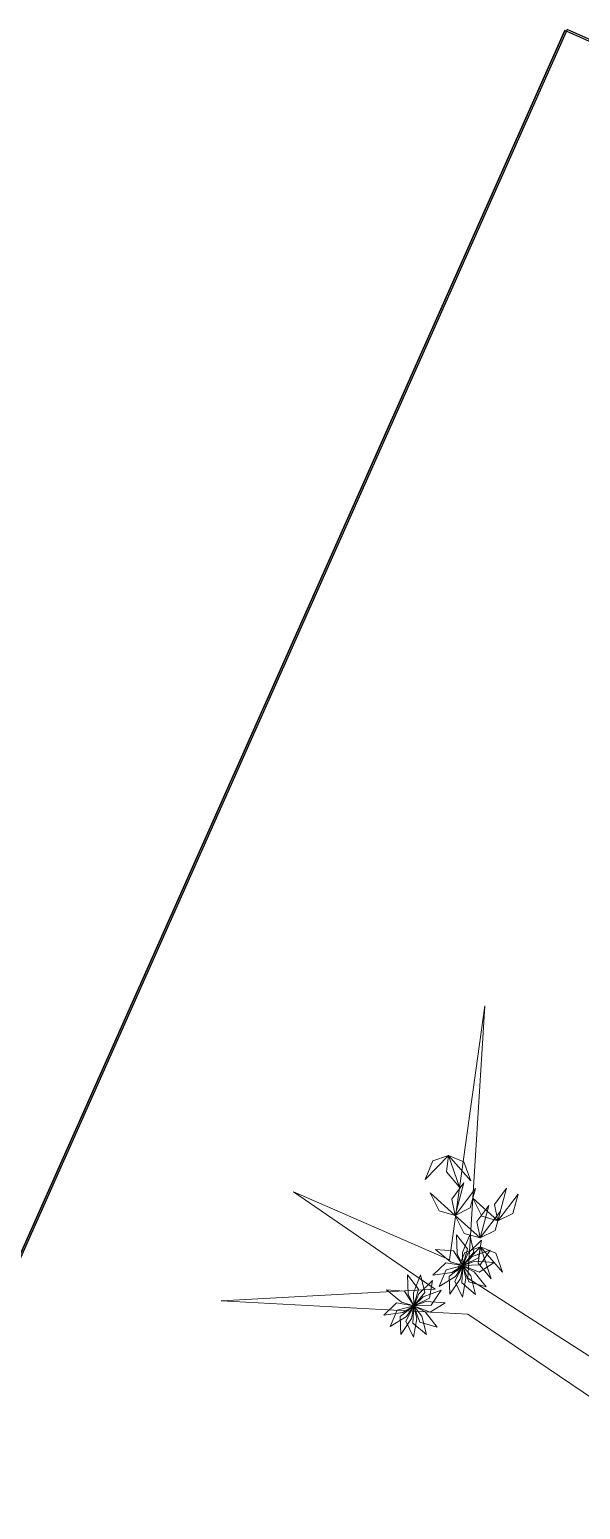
# Model space of a CAD drawing. Header units: inches. Extents: x -173 to 14008, y -3334 to 10368.
# Drawn here: x 12085.7 to 12183.6, y 780.6 to 1043.7 of the extents above; entities that cross this region are included whole.
import ezdxf

# ---------------------------------------------------------------- set-up
doc = ezdxf.new("R2010")
doc.units = ezdxf.units.IN
doc.header["$MEASUREMENT"] = 0
doc.layers.add('ARREDAMENTO', color=8, linetype='Continuous', lineweight=18)

msp = doc.modelspace()

# ---------------------------------------------------------------- linework, layer by layer
msp.add_line((11931.13, 482.35), (12180.87, 1043.54))
for points in [[(11367.7, -783.69), (13194.92, -1596.86), (14008.1, 230.36), (12180.87, 1043.54)], [(11367.83, -783.39), (13194.92, -1596.86), (14008.4, 230.23), (12181.31, 1043.7)]]:
    msp.add_lwpolyline(points, close=True)
at = {"layer": 'ARREDAMENTO', "linetype": 'Continuous', "lineweight": 0}
msp.add_lwpolyline([(12224.47, 762.68), (12218.58, 786.52), (12163.64, 821.77), (12166.68, 870.14), (12160.4, 824.98), (12132.63, 837.12), (12157.84, 819.81), (12119.81, 817.73), (12163.66, 815.32), (12190.17, 797.37), (12211.5, 781.98), (12219.96, 763.31)], dxfattribs=at)
at = {"layer": 'ARREDAMENTO', "lineweight": 0}
for points in [[(12160.22, 843.58), (12157.42, 842.59), (12156.04, 839.28), (12160.22, 843.58)], [(12160.22, 843.58), (12159.83, 840.65), (12162.14, 837.9), (12160.22, 843.58)], [(12160.22, 843.58), (12162.95, 842.44), (12164.16, 839.06), (12160.22, 843.58)], [(12161.37, 832.91), (12158.52, 833.72), (12156.92, 836.93), (12161.37, 832.91)], [(12161.37, 832.91), (12160.79, 835.82), (12162.92, 838.71), (12161.37, 832.91)], [(12161.37, 832.91), (12164.03, 834.23), (12165, 837.68), (12161.37, 832.91)], [(12168.97, 831.94), (12168.38, 834.84), (12170.51, 837.73), (12168.97, 831.94)], [(12168.97, 831.94), (12171.62, 833.26), (12172.6, 836.71), (12168.97, 831.94)], [(12168.97, 831.94), (12166.12, 832.75), (12164.52, 835.96), (12168.97, 831.94)], [(12165.83, 828.89), (12165.24, 831.8), (12167.37, 834.69), (12165.83, 828.89)], [(12165.83, 828.89), (12162.97, 829.7), (12161.37, 832.91), (12165.83, 828.89)], [(12165.83, 828.89), (12168.48, 830.21), (12169.46, 833.67), (12165.83, 828.89)], [(12161.63, 829.47), (12161.75, 826.07), (12162.76, 823.99), (12163.59, 826.96), (12161.63, 829.47)], [(12163.97, 829.45), (12162.69, 826.29), (12162.76, 823.99), (12164.73, 826.36), (12163.97, 829.45)], [(12157.92, 826.82), (12160.54, 824.63), (12162.75, 823.99), (12161.1, 826.59), (12157.92, 826.82)], [(12165.88, 827.32), (12163.09, 826.33), (12161.7, 823.02), (12165.88, 827.32)], [(12166.09, 828.49), (12163.63, 826.12), (12162.76, 823.99), (12165.53, 825.36), (12166.09, 828.49)], [(12167.63, 826.74), (12164.43, 825.58), (12162.76, 823.98), (12165.85, 824.11), (12167.63, 826.74)], [(12165.88, 827.32), (12165.49, 824.39), (12167.8, 821.64), (12165.88, 827.32)], [(12165.88, 827.32), (12168.61, 826.18), (12169.82, 822.8), (12165.88, 827.32)], [(12157.41, 822.29), (12160.79, 822.77), (12162.75, 823.98), (12159.71, 824.5), (12157.41, 822.29)], [(12158.56, 820.26), (12161.45, 822.07), (12162.75, 823.98), (12159.76, 823.21), (12158.56, 820.26)], [(12160.43, 818.88), (12162.34, 821.71), (12162.75, 823.98), (12160.33, 822.06), (12160.43, 818.88)], [(12162.71, 818.38), (12163.3, 821.73), (12162.75, 823.97), (12161.32, 821.24), (12162.71, 818.38)], [(12164.99, 818.84), (12164.17, 822.15), (12162.75, 823.97), (12162.56, 820.89), (12164.99, 818.84)], [(12168.33, 824.52), (12164.93, 824.76), (12162.76, 823.98), (12165.63, 822.84), (12168.33, 824.52)], [(12166.89, 820.2), (12164.79, 822.88), (12162.76, 823.97), (12163.83, 821.08), (12166.89, 820.2)], [(12152.92, 822.34), (12153.04, 818.93), (12154.05, 816.85), (12154.88, 819.82), (12152.92, 822.34)], [(12155.25, 822.32), (12153.98, 819.16), (12154.05, 816.85), (12156.02, 819.23), (12155.25, 822.32)], [(12157.38, 821.35), (12154.92, 818.98), (12154.05, 816.85), (12156.81, 818.22), (12157.38, 821.35)], [(12149.21, 819.69), (12151.82, 817.5), (12154.04, 816.85), (12152.39, 819.46), (12149.21, 819.69)], [(12158.92, 819.61), (12155.72, 818.44), (12154.05, 816.84), (12157.13, 816.97), (12158.92, 819.61)], [(12148.7, 815.16), (12152.07, 815.63), (12154.03, 816.85), (12150.99, 817.36), (12148.7, 815.16)], [(12149.85, 813.13), (12152.74, 814.93), (12154.04, 816.84), (12151.05, 816.07), (12149.85, 813.13)], [(12151.72, 811.74), (12153.63, 814.57), (12154.04, 816.84), (12151.62, 814.92), (12151.72, 811.74)], [(12154, 811.24), (12154.59, 814.6), (12154.04, 816.84), (12152.61, 814.1), (12154, 811.24)], [(12156.28, 811.71), (12155.46, 815.01), (12154.04, 816.84), (12153.85, 813.76), (12156.28, 811.71)], [(12159.62, 817.38), (12156.22, 817.62), (12154.05, 816.84), (12156.92, 815.71), (12159.62, 817.38)], [(12158.18, 813.06), (12156.08, 815.75), (12154.05, 816.84), (12155.12, 813.94), (12158.18, 813.06)]]:
    msp.add_lwpolyline(points, dxfattribs=at)

doc.saveas('drawing.dxf')
